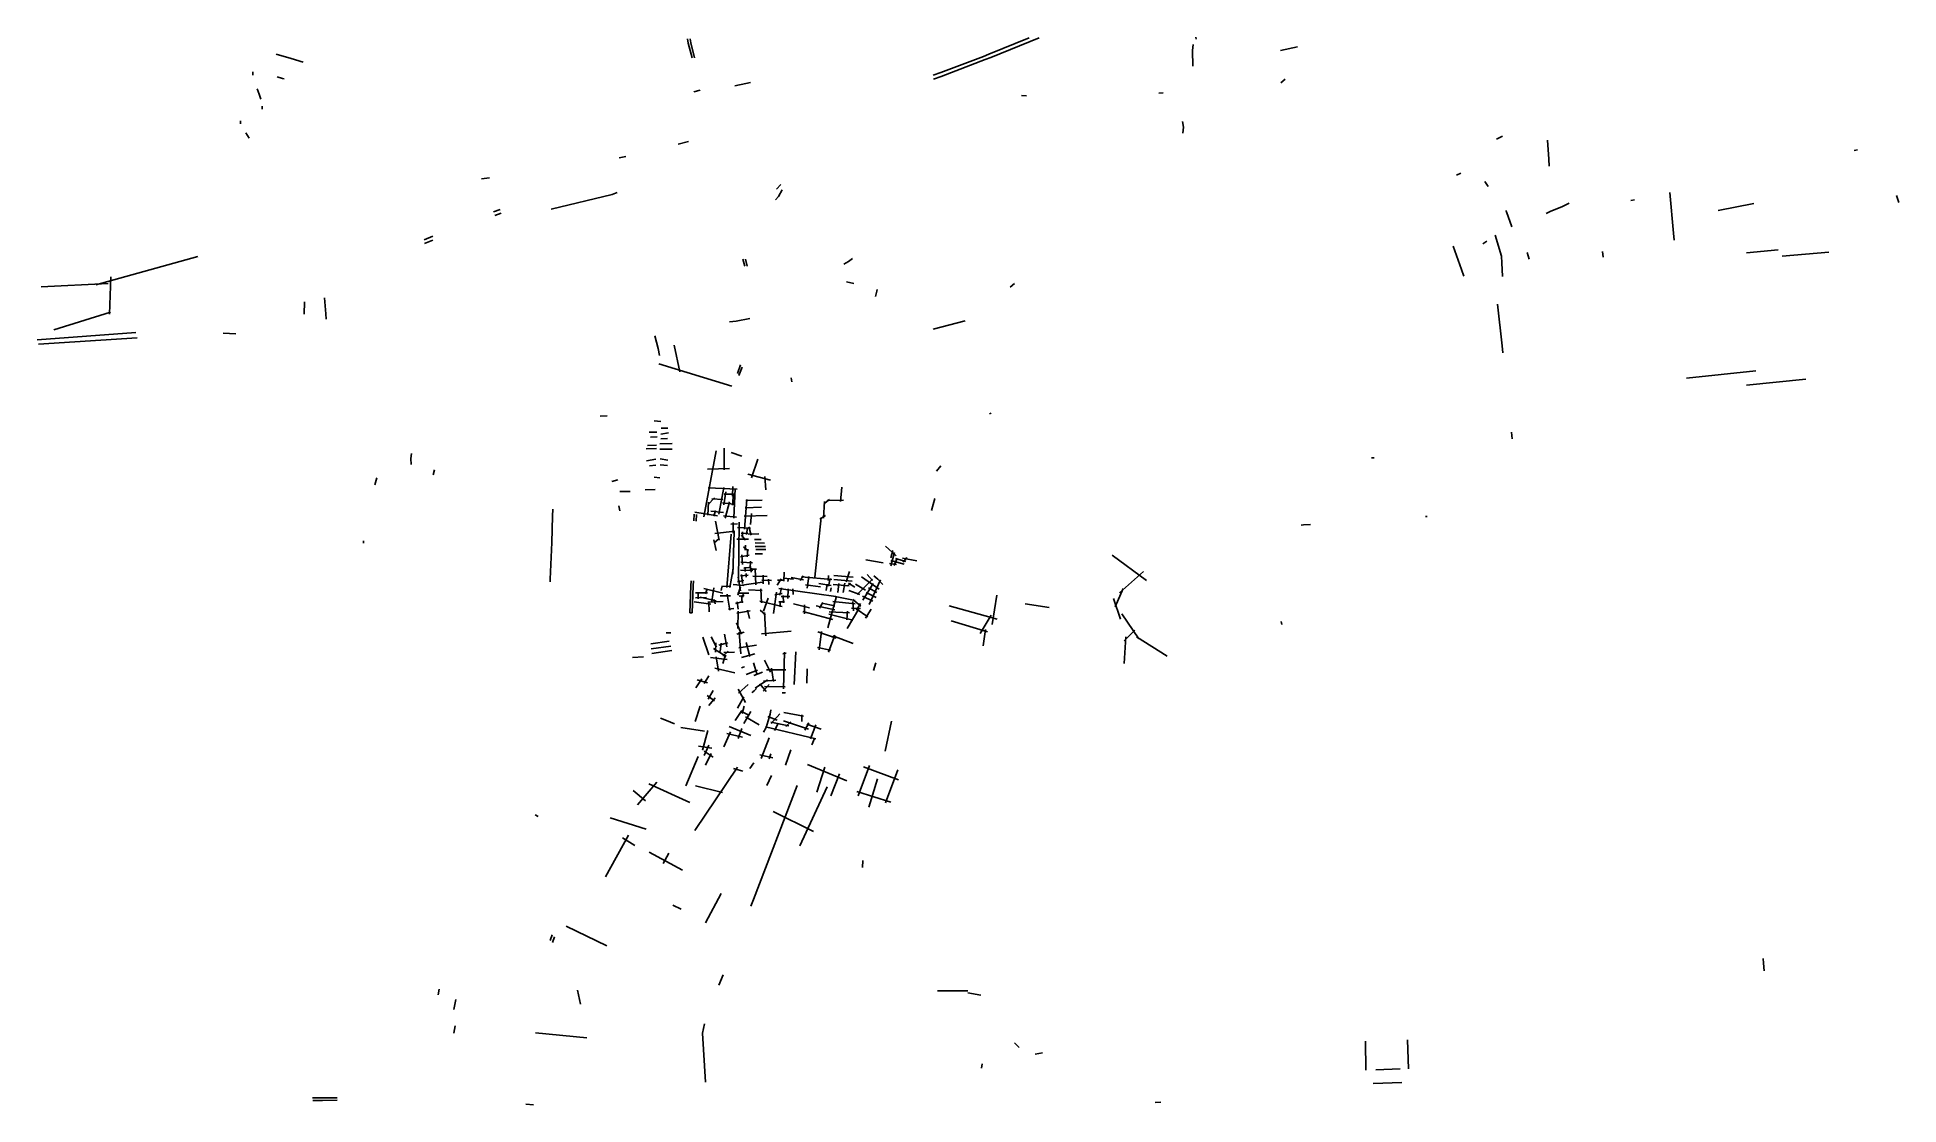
# Model space of a CAD drawing. Header units: inches. Extents: x 8024 to 17106, y 48 to 5257.
import ezdxf

# ---------------------------------------------------------------- set-up
doc = ezdxf.new("R2010")
doc.units = ezdxf.units.IN
doc.header["$MEASUREMENT"] = 0

msp = doc.modelspace()

# ---------------------------------------------------------------- linework, layer by layer
for points in [[(11195.9, 5248.6), (11200.2, 5227)], [(11200.2, 5227), (11219.5, 5156.7)], [(11212.5, 5229.7), (11208.6, 5248.6)], [(11230.5, 5157), (11212.5, 5229.7)], [(12863.5, 5254.1), (12667.2, 5174.1)], [(12677.1, 5158.5), (12912.4, 5254.2)], [(13663, 5221.4), (13660.8, 5192)], [(13660.8, 5192), (13661.2, 5116.1)], [(13677.8, 5247.7), (13677.1, 5256.8)], [(14172, 5209.6), (14089.2, 5191.3)], [(9076.1, 5072.4), (9075.2, 5087.9)], [(9189.7, 5174.7), (9261.9, 5153.3)], [(9261.9, 5153.3), (9321.8, 5135.5)], [(12639.9, 5163), (12432.7, 5084.4)], [(12433.9, 5065.4), (12649.5, 5147.4)], [(12667.2, 5174.1), (12639.9, 5163)], [(12649.5, 5147.4), (12677.1, 5158.5)], [(9105.9, 4978.6), (9097, 5005)], [(9194.1, 5063), (9220.8, 5055.4)], [(9220.8, 5055.4), (9229.2, 5053)], [(11258.8, 4998.4), (11227, 4990.8)], [(11427.3, 5019.3), (11480.6, 5030.7)], [(11480.6, 5030.7), (11504.1, 5035.9)], [(12432.7, 5084.4), (12395.6, 5071.2)], [(12397.4, 5052.1), (12433.9, 5065.4)], [(14112.8, 5051.8), (14090.8, 5034)], [(9114.1, 4954.2), (9105.9, 4978.6)], [(9120.7, 4906), (9121.6, 4921)], [(12826.3, 4971.8), (12849.8, 4971.5)], [(13516.5, 4984.9), (13496.4, 4983.8)], [(9015.6, 4834.6), (9014.6, 4849.1)], [(13610.9, 4845.4), (13617.2, 4817.2)], [(13617.2, 4817.2), (13613.2, 4788.4)], [(9057.5, 4764.5), (9041.6, 4789.8)], [(11150.1, 4735.4), (11201.3, 4748.8)], [(15143.6, 4759.7), (15172.7, 4774.5)], [(15393, 4754.8), (15399.1, 4661.5)], [(10862.4, 4668.1), (10896, 4675.1)], [(15399.1, 4661.5), (15401.3, 4627.6)], [(16905.6, 4707.3), (16888, 4704.5)], [(10191.6, 4566.3), (10230.3, 4570.8)], [(14949.1, 4583), (14970, 4594)], [(15103.1, 4528.8), (15087.1, 4552.7)], [(10829.5, 4489.8), (10531.2, 4418.3)], [(10853.2, 4499.2), (10829.5, 4489.8)], [(11625.1, 4462.7), (11641, 4480.1)], [(11651.4, 4537.6), (11630.1, 4515.6)], [(11641, 4480.1), (11658.9, 4511.7)], [(15817.7, 4464.2), (15799, 4460.1)], [(15989.6, 4499.9), (16007.1, 4300.3)], [(17106.4, 4450.3), (17095.2, 4484.2)], [(10282.1, 4416.7), (10250.3, 4404.6)], [(10255.6, 4387.1), (10287.4, 4399.1)], [(15191.6, 4404.5), (15189, 4411.6)], [(15218.4, 4331.3), (15191.6, 4404.5)], [(15405, 4405.8), (15385.2, 4397)], [(15465.8, 4431.5), (15405, 4405.8)], [(15498, 4447.3), (15465.8, 4431.5)], [(16399.4, 4445.3), (16224.7, 4411.9)], [(9954.2, 4286.6), (9911.8, 4269.1)], [(15137.8, 4291.1), (15168.2, 4187.9)], [(16007.1, 4300.3), (16010.1, 4266)], [(8309.8, 4048.3), (8807.4, 4186.6)], [(9912.4, 4249.6), (9954.3, 4266.7)], [(14931.8, 4238.2), (14972.6, 4123)], [(15095.8, 4261.4), (15076.4, 4249)], [(15168.2, 4187.9), (15169.5, 4155.7)], [(15303.4, 4173.6), (15293.5, 4206)], [(15660.4, 4211.9), (15664.1, 4183.8)], [(15664.1, 4183.8), (15664.2, 4183.1)], [(16363, 4205.6), (16517.6, 4219.8)], [(16536.9, 4188.1), (16764.7, 4207.8)], [(8382.4, 4088.5), (8376.6, 3905.1)], [(11466.6, 4173.5), (11475.3, 4140.6)], [(11486.8, 4139.7), (11479.1, 4173.6)], [(11981.9, 4163.3), (11959.2, 4149.1)], [(12002, 4177.2), (11981.9, 4163.3)], [(14972.6, 4123), (14984, 4090.7)], [(15169.5, 4155.7), (15172.1, 4089.1)], [(8042.5, 4038.8), (8370.1, 4055.6)], [(12008.4, 4054.7), (11972.7, 4063)], [(12119.5, 4017.2), (12113, 3992.6)], [(12121.6, 4025.4), (12119.5, 4017.2)], [(12791.2, 4054.8), (12771.3, 4037.7)], [(8381.8, 3916.1), (8104.5, 3829.6)], [(9327, 3965.9), (9326.5, 3905.1)], [(9431, 3907.8), (9424.8, 3985.1)], [(9433.5, 3881.5), (9431, 3907.8)], [(15171.2, 3750.8), (15148.6, 3953.9)], [(8023.6, 3779.8), (8504.7, 3816.3)], [(11433.8, 3872), (11400.5, 3868.3)], [(11500.1, 3884.4), (11433.8, 3872)], [(12394.7, 3832.3), (12550.6, 3872.8)], [(8029.4, 3759.1), (8511.9, 3790.9)], [(8930.3, 3813.3), (8992.5, 3809.2)], [(11037.7, 3800.2), (11053.5, 3738.7)], [(11053.5, 3738.7), (11060.5, 3703.4)], [(11158.7, 3624.3), (11132.1, 3753.8)], [(15175, 3717.2), (15171.2, 3750.8)], [(11056.3, 3663.2), (11412.7, 3553.9)], [(11454.3, 3659), (11439.5, 3616.2)], [(11447.3, 3605.9), (11462.9, 3647.4)], [(11702.8, 3595.2), (11705.1, 3576.3)], [(16071.3, 3593.5), (16409.4, 3628.8)], [(16653.1, 3588.8), (16362.9, 3559.6)], [(10770.9, 3407.7), (10804.7, 3410)], [(11032.9, 3385.6), (11065.8, 3382)], [(12670.2, 3419.9), (12677.6, 3422.6)], [(11047.5, 3330.7), (11008.5, 3329.2)], [(11047.8, 3307.5), (11015.2, 3306.3)], [(11061, 3273.5), (11121.2, 3274)], [(11066.7, 3320.3), (11102.9, 3326.4)], [(11066.9, 3296.7), (11098.5, 3299.6)], [(11067.9, 3348.9), (11099.8, 3348.7)], [(15219.6, 3296.8), (15216.9, 3330.5)], [(9850.4, 3226), (9847.2, 3200.7)], [(9847.2, 3200.7), (9847.6, 3171.4)], [(11044.3, 3251), (10994.3, 3247.8)], [(11042.4, 3198.7), (10996.3, 3190.4)], [(11045, 3266), (11000.5, 3264.3)], [(11060.8, 3246.6), (11121.2, 3247.4)], [(11062.8, 3199.5), (11101.2, 3193.6)], [(11336.2, 3239.6), (11275.3, 2916.5)], [(11375.5, 3252.4), (11374.9, 3146.2)], [(11461.2, 3212.8), (11409.5, 3230)], [(11539.8, 3198.4), (11509.1, 3106.7)], [(14533, 3204.5), (14546.4, 3203.9)], [(9670.9, 3072.9), (9680.3, 3106.8)], [(9956.1, 3121.7), (9962.5, 3146.2)], [(10856.8, 3096.6), (10826.8, 3089.8)], [(11042.1, 3168.7), (11010.8, 3165.2)], [(11061.1, 3107.6), (11034, 3109.6)], [(11062.8, 3171.2), (11098.2, 3167.7)], [(11293.8, 3149.3), (11402, 3152.3)], [(11490, 3124.6), (11601.6, 3096.3)], [(11573.2, 3114.1), (11578.6, 3048.5)], [(12411.1, 3139.8), (12432.7, 3165.9)], [(10916.3, 3040.8), (10866.4, 3039.7)], [(11038.8, 3050.9), (10990.6, 3048.1)], [(11327.7, 3009.7), (11295.6, 2975.4)], [(11297.8, 3058.8), (11438.7, 3051.5)], [(11314.4, 3004.1), (11369, 3000.7)], [(11348.6, 2929.3), (11373.3, 3060.4)], [(11383.6, 3038.1), (11373.6, 2974.6)], [(11375.2, 3028.1), (11424, 3027.3)], [(11417.1, 3064.6), (11415.6, 3018.1)], [(11420.7, 3030.4), (11416.6, 2974.2)], [(11422.9, 2910.4), (11428.7, 3055.4)], [(11473.7, 2856.8), (11486.5, 3002.1)], [(11480.5, 2996.8), (11560.3, 2998.7)], [(11861.2, 2979.6), (11888.9, 3001.3)], [(11878.1, 2996.1), (11957.7, 2998.5)], [(11942.6, 2991.5), (11948.8, 3062.2)], [(12386.9, 2948.5), (12403.6, 3007.1)], [(10537.9, 2919.7), (10534.6, 2791.9)], [(10538.7, 2953.6), (10537.9, 2919.7)], [(10866.3, 2945.6), (10860.6, 2970)], [(11228.5, 2929.9), (11227.7, 2897)], [(11231.7, 2940), (11342.1, 2921.6)], [(11238.6, 2895), (11240.3, 2929)], [(11299.5, 2988.9), (11295.8, 2925.5)], [(11309.4, 2943.9), (11371.7, 2938.1)], [(11325.5, 2919.6), (11332.9, 2947.7)], [(11366.7, 2984.6), (11420.6, 2979.2)], [(11371.3, 2921.6), (11434.8, 2915.8)], [(11400.6, 2990), (11379.8, 2910)], [(11472.3, 2920.1), (11584.5, 2923.2)], [(11478.5, 2961.3), (11558.1, 2963.5)], [(11508.3, 2933), (11503.2, 2879.2)], [(11817.4, 2623.1), (11847.9, 2913.8)], [(11841.5, 2905.6), (11869.4, 2924)], [(11859.9, 2910), (11865.4, 2991.1)], [(14797.7, 2917.8), (14805.4, 2918.2)], [(11330.5, 2835.8), (11427.7, 2846.6)], [(11333.5, 2896.3), (11350.9, 2802.8)], [(11388.6, 2572.6), (11409.2, 2832.5)], [(11407, 2881), (11439.8, 2883.1)], [(11417.2, 2636.8), (11424.5, 2843.9)], [(11419.9, 2836.6), (11419.9, 2889.2)], [(11439.5, 2864.8), (11503.3, 2861.8)], [(11449.2, 2891.4), (11445.4, 2604.5)], [(11458.7, 2835), (11491.4, 2837.4)], [(11459.4, 2827.7), (11479.6, 2802.8)], [(11464.9, 2843.5), (11464.4, 2816.5)], [(11485, 2830.5), (11489.5, 2865.6)], [(11493.1, 2832.4), (11545, 2834.3)], [(11495.7, 2867.9), (11506.3, 2828.1)], [(14191.3, 2876.6), (14202.7, 2877.5)], [(14202.7, 2877.5), (14236.6, 2880.2)], [(9615, 2799.2), (9615.9, 2787.6)], [(10534.6, 2791.9), (10526.7, 2612.1)], [(11324.2, 2805.4), (11336.1, 2752.8)], [(11350.9, 2811), (11324.9, 2788)], [(11437.4, 2807.3), (11493.5, 2808)], [(11454.8, 2721.6), (11497, 2729.7)], [(11464.5, 2685.1), (11460.7, 2730.8)], [(11470.3, 2770.1), (11494.6, 2748.7)], [(11478.6, 2779.2), (11476.9, 2754.2)], [(11491, 2759.2), (11487.2, 2721.6)], [(11522.6, 2806.3), (11555.5, 2805.6)], [(11526.8, 2772.9), (11577.5, 2772.9)], [(11527.1, 2790.2), (11572.5, 2788.3)], [(11527.1, 2735.6), (11562.8, 2737)], [(11529.7, 2757.6), (11578.9, 2757.8)], [(12162.1, 2773.1), (12214.5, 2726.5)], [(12188.3, 2717.5), (12198.8, 2753.2)], [(12206.4, 2743), (12188.7, 2677.8)], [(13268.8, 2729.6), (13435.6, 2606.1)], [(11403.3, 2572.6), (11418.8, 2662.4)], [(11454.8, 2657.2), (11514.6, 2654.6)], [(11513.1, 2692), (11455.8, 2695.1)], [(11464.9, 2591.1), (11460.6, 2635.8)], [(11471.2, 2666.3), (11506.8, 2671)], [(11478.5, 2650.1), (11478.5, 2671)], [(11482.1, 2623.1), (11482.1, 2640.5)], [(11500.4, 2661.7), (11533.2, 2661.2)], [(11501.8, 2666.8), (11503.5, 2700.3)], [(11508.9, 2666.8), (11506.6, 2647.5)], [(11526.1, 2665.5), (11529.6, 2584.6)], [(11667.8, 2647.3), (11667, 2603.7)], [(11986, 2650.7), (11971, 2600)], [(12066.9, 2707.8), (12150.6, 2692.1)], [(12072.4, 2635.4), (12098.9, 2606.2)], [(12181.4, 2688.6), (12215.7, 2684.2)], [(12189.1, 2703.5), (12254.3, 2685.8)], [(12205.2, 2679.4), (12219.7, 2714.4)], [(12211.2, 2712.8), (12261.2, 2698.7)], [(12245.9, 2715.2), (12315.5, 2701.9)], [(12247.9, 2695.9), (12267.2, 2719.2)], [(13303.6, 2545.8), (13421.2, 2649.6)], [(10526.7, 2612.1), (10526.1, 2600.1)], [(11213.3, 2580.4), (11207.4, 2448.3)], [(11215, 2605.1), (11213.3, 2580.4)], [(11219.2, 2449.1), (11224.7, 2579.5)], [(11224.7, 2579.5), (11225.8, 2605.4)], [(11235.3, 2546.5), (11294.5, 2546.5)], [(11247.9, 2549.3), (11249.1, 2516.3)], [(11276.1, 2567.6), (11369, 2543.8)], [(11292.2, 2566.3), (11283.9, 2541.5)], [(11314.9, 2505.3), (11324.3, 2570.8)], [(11361.4, 2557), (11364.3, 2573.6)], [(11363, 2577.7), (11407.3, 2578.7)], [(11418.4, 2586.4), (11472, 2582.2)], [(11439.7, 2599.3), (11471.7, 2606.1)], [(11440.7, 2543.8), (11496.4, 2544.9)], [(11455, 2574.7), (11442.1, 2534.6)], [(11444.3, 2622.7), (11455.7, 2556.1)], [(11452.4, 2581.7), (11561.8, 2597.6)], [(11454.5, 2629.2), (11491.7, 2632.9)], [(11468.4, 2548), (11466.9, 2524.1)], [(11493.7, 2560.2), (11559.9, 2558.1)], [(11515.1, 2627.7), (11585.5, 2625.9)], [(11553.7, 2565.8), (11556.8, 2497.1)], [(11558.8, 2607.6), (11606.6, 2606.8)], [(11566.2, 2631.6), (11565.1, 2589.5)], [(11590.8, 2612.9), (11593.3, 2586.6)], [(11616, 2445.1), (11630.4, 2548.6)], [(11634.6, 2583.5), (11652.8, 2614.2)], [(11635.6, 2607.6), (11669.1, 2607.4)], [(11642.7, 2567.3), (11920.2, 2528)], [(11646.3, 2534.8), (11655.5, 2569.7)], [(11664.1, 2617.8), (11712.9, 2612.3)], [(11687.1, 2565.3), (11685.8, 2518.9)], [(11688.5, 2618.4), (11686.6, 2600.9)], [(11702.1, 2621.1), (11762.6, 2609)], [(11709.9, 2565), (11711.4, 2537.6)], [(11746.1, 2606.8), (11760.7, 2629.3)], [(11752.3, 2624.8), (11900.5, 2610.5)], [(11771.7, 2584.7), (11844.6, 2575.1)], [(11788.2, 2626.1), (11780.3, 2568.7)], [(11837, 2592.3), (11896.6, 2581.5)], [(11877.4, 2587.7), (11872.5, 2557.9)], [(11884.3, 2630.2), (11882.1, 2605.9)], [(11893.1, 2615.7), (11884.5, 2578.8)], [(11896.6, 2570.9), (11894.6, 2552.9)], [(11906.3, 2587.5), (11985, 2579.9)], [(11911.1, 2630.5), (12005.2, 2622.1)], [(11911.1, 2611), (11999.3, 2603.7)], [(11934.1, 2591.4), (11930.1, 2547.4)], [(11963.4, 2593.1), (11956, 2547.2)], [(11975, 2578.6), (11991.7, 2594)], [(11981.7, 2593.4), (12013.2, 2573.2)], [(11983.5, 2556.8), (12037.4, 2538.6)], [(12015.3, 2588.4), (12064.5, 2558.9)], [(12024.9, 2538.1), (12099.4, 2613.3)], [(12045.9, 2624), (12131.2, 2563.2)], [(12051.5, 2511), (12102.1, 2591.1)], [(12068.4, 2548.1), (12116.2, 2523.8)], [(12079.8, 2569.7), (12120.1, 2547.9)], [(12137.8, 2609.7), (12083.4, 2489.1)], [(12124.7, 2613.5), (12106, 2628.7)], [(12150.2, 2587.4), (12124.7, 2613.5)], [(13283.1, 2477.6), (13321.8, 2567.8)], [(11229.6, 2501.4), (11310.1, 2491.1)], [(11235.7, 2521.3), (11288.7, 2523.2)], [(11258.5, 2525.5), (11336.7, 2506.4)], [(11295.6, 2499.8), (11370.1, 2503.5)], [(11300.9, 2502.5), (11302.3, 2453.5)], [(11325.9, 2513.1), (11331.8, 2492.9)], [(11355.7, 2530.7), (11406.6, 2532.1)], [(11390.3, 2538.8), (11402.5, 2462)], [(11422.6, 2470.4), (11396.4, 2466.6)], [(11429.9, 2494.2), (11468.5, 2503.8)], [(11436.5, 2447.6), (11501.6, 2458.2)], [(11439.4, 2501.5), (11443, 2465.8)], [(11444, 2456.1), (11442.1, 2371.3)], [(11449.1, 2529.1), (11472.6, 2532.3)], [(11459.5, 2533.6), (11463.4, 2497.6)], [(11488.5, 2461.4), (11499.2, 2420.9)], [(11658.6, 2479.4), (11548.8, 2504.8)], [(11550.9, 2462.2), (11577.5, 2439.4)], [(11567.3, 2456.9), (11590.6, 2519.4)], [(11622.4, 2536.6), (11658.6, 2542.2)], [(11670.4, 2501.5), (11642.7, 2502)], [(11648.3, 2505.3), (11648.9, 2477.9)], [(11695.8, 2528.1), (11653.5, 2527.6)], [(11663.2, 2533), (11664.5, 2497.4)], [(11792, 2473), (11713.2, 2491.8)], [(11904.8, 2416.6), (11759.7, 2454.6)], [(11766.6, 2443.5), (11767.9, 2487.2)], [(11824.6, 2482.8), (11915.2, 2462.7)], [(11856.4, 2499.4), (11841.1, 2470.9)], [(11851.6, 2496.1), (11915, 2482.1)], [(11880.6, 2375.8), (11923.1, 2530.1)], [(11887.2, 2453.8), (11986.5, 2448.7)], [(11905.3, 2504.2), (12013.7, 2492.7)], [(12014.5, 2508.7), (11908.6, 2530.1)], [(11977.6, 2456.9), (11973.5, 2413.6)], [(11974.7, 2371.8), (12032.4, 2468.7)], [(11996.4, 2471.7), (12039.8, 2469.2)], [(12002.3, 2504.2), (12006.6, 2457.9)], [(12041.8, 2481.4), (12003.5, 2513.8)], [(12019.4, 2467.9), (12075.5, 2428.4)], [(12020.4, 2460.8), (12040, 2493.4)], [(12050.7, 2530.2), (12100.9, 2505.8)], [(12064.7, 2422.6), (12092.1, 2466.3)], [(12706.7, 2417.3), (12473.5, 2482.6)], [(12706.3, 2533.9), (12683.1, 2391)], [(12843.5, 2492.4), (12960.8, 2474.5)], [(13308.9, 2417.7), (13274.8, 2517.8)], [(11219.2, 2449.1), (11207.4, 2448.3)], [(11434.7, 2399.3), (11460.2, 2343.9)], [(11572.8, 2449.5), (11578.3, 2335.7)], [(11886.2, 2441.6), (12002.5, 2413.1)], [(12483, 2410.1), (12660.4, 2356.1)], [(12677.7, 2437.7), (12625.1, 2347.5)], [(12650.9, 2367), (12638.2, 2287.6)], [(13315.7, 2443.8), (13398.2, 2321.1)], [(13379.3, 2364.2), (13326.6, 2311.1)], [(14093.4, 2405.8), (14095.6, 2391)], [(11017.1, 2297.1), (11106.4, 2310.4)], [(11018.9, 2273.2), (11115.7, 2285.6)], [(11091.7, 2350.7), (11115.5, 2350.5)], [(11271.6, 2329.7), (11299.7, 2243.8)], [(11311.4, 2331.4), (11338.6, 2281)], [(11322.5, 2275), (11384.4, 2234.7)], [(11334.3, 2302.2), (11333.1, 2255.9)], [(11348.8, 2290.2), (11393, 2302.1)], [(11361.1, 2300.4), (11355.6, 2259.3)], [(11376.8, 2343.7), (11387.9, 2282.2)], [(11437.1, 2344.1), (11472.1, 2354.2)], [(11446.4, 2278.4), (11533, 2291.5)], [(11449, 2354.2), (11457.1, 2248.3)], [(11482.1, 2303.8), (11500.3, 2236)], [(11557.2, 2345.8), (11701.5, 2358.9)], [(11893.5, 2265.7), (11831.2, 2279.9)], [(11832.5, 2355.3), (11922.2, 2324.5)], [(11838.6, 2268.3), (11850.1, 2357.4)], [(11915.4, 2339), (11883.5, 2255.9)], [(12003.9, 2298.6), (11906, 2335.9)], [(13334.7, 2331.5), (13327.1, 2201.1)], [(13387.8, 2330.6), (13536.2, 2236.3)], [(10927.2, 2230.9), (10982.3, 2234.3)], [(11021.9, 2250.3), (11119.9, 2265)], [(11308.9, 2230.1), (11389.1, 2221.6)], [(11336.5, 2234.3), (11347.9, 2164.3)], [(11382.3, 2244.1), (11368.3, 2201.2)], [(11369.1, 2236.9), (11394.2, 2261.9)], [(11373, 2255.5), (11425.2, 2256.4)], [(11459.2, 2231.3), (11525.4, 2247.8)], [(11459.3, 2180.5), (11463.9, 2181.8)], [(11463.9, 2181.8), (11468.4, 2183.1)], [(11468.4, 2183.1), (11474.6, 2184.8)], [(11517.9, 2204.1), (11536.8, 2145.7)], [(11572.3, 2217.1), (11601.8, 2159.6)], [(11661.2, 2248.1), (11678, 2252.2)], [(11669.3, 2256.8), (11665, 2077.1)], [(11724.5, 2257.7), (11716.7, 2099)], [(12116, 2204.1), (12103.7, 2167.6)], [(11237, 2083.2), (11265.6, 2126.6)], [(11244.2, 2121.5), (11293.2, 2106.8)], [(11278.2, 2103.8), (11300.2, 2140.5)], [(11330.1, 2178.8), (11427.7, 2155.4)], [(11444.6, 2056.2), (11491.7, 2098.5)], [(11483.1, 2147.4), (11538.6, 2169.3)], [(11519.7, 2142.7), (11562.6, 2159)], [(11586, 2122), (11526, 2080.4)], [(11549.7, 2101.4), (11580.3, 2064.5)], [(11566.1, 2067.1), (11594.4, 2098.4)], [(11566.6, 2115.8), (11627.6, 2119.3)], [(11572.1, 2089.8), (11672.7, 2087.3)], [(11582.6, 2169.7), (11676, 2170.1)], [(11606.4, 2177.9), (11615.5, 2113.7)], [(11778.3, 2105.5), (11780.9, 2176)], [(11291.9, 2045), (11327.7, 2019.6)], [(11321.6, 2069.5), (11297.5, 2026.6)], [(11330.8, 2033.2), (11299.7, 1996)], [(11439.9, 1983.5), (11470.7, 2038.6)], [(11443.3, 2075.4), (11478.8, 2011.7)], [(11511.2, 2058.6), (11515.1, 2062.4)], [(11515.1, 2062.4), (11521.6, 2068.3)], [(11521.6, 2068.3), (11525.2, 2071.6)], [(11525.2, 2071.6), (11530.3, 2076.3)], [(11530.3, 2076.3), (11533.1, 2079)], [(11661.2, 2057.4), (11658.9, 2057.5)], [(11672.3, 2057.6), (11661.2, 2057.4)], [(11674.9, 2057.1), (11672.3, 2057.6)], [(11093.5, 1922.9), (11064.3, 1934.9)], [(11133, 1906.6), (11093.5, 1922.9)], [(11233.7, 1917.8), (11258.6, 1992.5)], [(11462, 1971.6), (11429.2, 1923.9)], [(11455.9, 1969.4), (11499.2, 1947.5)], [(11462.9, 1957.6), (11472.5, 1992.5)], [(11470.8, 1908.6), (11505.8, 1967.6)], [(11480, 1941.7), (11546.6, 1901.9)], [(11600.3, 1953.9), (11580.3, 1889.4)], [(11588, 1942.8), (11634.6, 1924.3)], [(11602.7, 1975.1), (11600.3, 1953.9)], [(11690.7, 1896.7), (11602.7, 1914.8)], [(11604, 1907.9), (11646.2, 1956.2)], [(11620.3, 1874.7), (11639.3, 1909.2)], [(11786, 1881.6), (11665.2, 1921.3)], [(11665.7, 1962.6), (11761.9, 1943.7)], [(11700.2, 1916.5), (11676.9, 1893.7)], [(11753.7, 1951.4), (11754.5, 1918.7)], [(11789, 1912.6), (11768.8, 1876)], [(12192.3, 1920), (12161.2, 1774.2)], [(11163.2, 1889.6), (11278.6, 1871.3)], [(11295.8, 1874.2), (11269.4, 1777.8)], [(11373.2, 1794), (11406.5, 1868.4)], [(11388.5, 1860.5), (11465.1, 1841.7)], [(11399.9, 1893.7), (11505.3, 1849.6)], [(11443.2, 1836), (11462, 1884.1)], [(11556.1, 1737.9), (11594.6, 1838.1)], [(11572.3, 1875.2), (11567.1, 1866.1)], [(11575.3, 1880.5), (11572.3, 1875.2)], [(11580.3, 1889.4), (11575.3, 1880.5)], [(11822.3, 1833.7), (11576.8, 1892.4)], [(11779.1, 1905.3), (11848.6, 1881.6)], [(11821.8, 1902.7), (11796.4, 1834.2)], [(11803.8, 1805.2), (11815.9, 1834.9)], [(11248.4, 1747.2), (11188.9, 1605)], [(11249.3, 1797.9), (11315.2, 1787.4)], [(11300.6, 1802.7), (11277.7, 1752.7)], [(11277.7, 1774.3), (11320.8, 1743.7)], [(11312.4, 1762.5), (11284.7, 1705.6)], [(11548.8, 1755.1), (11611.9, 1741.3)], [(11602.7, 1761), (11594.6, 1735.4)], [(11673.8, 1705), (11700.6, 1780.6)], [(11441, 1694.8), (11232.2, 1386.5)], [(11466.6, 1676.4), (11420.1, 1688.3)], [(11500.8, 1689), (11519.8, 1716.2)], [(11605.6, 1655.6), (11583.4, 1606.3)], [(11781.2, 1707.8), (11973.5, 1629.1)], [(11826.7, 1572.8), (11866.8, 1695.2)], [(11938.4, 1662.4), (11896.5, 1556.2)], [(12084.9, 1703.5), (12028.7, 1555)], [(12054.6, 1697), (12225.6, 1632.9)], [(12081.3, 1501), (12123.2, 1639.3)], [(12162.8, 1521.2), (12222, 1682.6)], [(10930.6, 1582.1), (10991.9, 1531)], [(10952.7, 1511.2), (11047.4, 1622.1)], [(11007.3, 1613.8), (11208.3, 1523.1)], [(11234.8, 1605.1), (11367.6, 1572.3)], [(11518.2, 1049.5), (11732.1, 1606.8)], [(11877, 1599.2), (11744.8, 1311)], [(12022.2, 1577.4), (12188.8, 1524)], [(10468.3, 1454.2), (10452.3, 1463.2)], [(11615, 1478.7), (11811.5, 1381.1)], [(10796.2, 1160), (10908.5, 1363.7)], [(10819.3, 1448), (10995.4, 1392.6)], [(10879.3, 1350.9), (10939.7, 1312.6)], [(11009.2, 1280), (11172.4, 1192.4)], [(11077.2, 1225.3), (11105.3, 1276.4)], [(12051.2, 1239.7), (12049.7, 1205.8)], [(11165.4, 1003), (11125.3, 1023)], [(11284.3, 936.6), (11359.8, 1079.8)], [(11506, 1017.9), (11518.2, 1049.5)], [(10604.3, 919.5), (10803.4, 823.1)], [(10536.4, 878.1), (10527, 850.5)], [(10537.3, 840), (10547.1, 868.3)], [(16445.3, 761.3), (16446.7, 738.9)], [(16446.7, 738.9), (16449.7, 702.2)], [(11348.6, 631.6), (11370.1, 682.4)], [(9983.9, 612.7), (9979.1, 585.5)], [(10056.9, 513.1), (10066.7, 562.4)], [(10660.2, 608.1), (10674.2, 539.4)], [(12416.9, 604.9), (12563.8, 604.5)], [(12627.3, 582.8), (12563.8, 594.4)], [(10055.5, 397.3), (10062.9, 432.7)], [(10704.9, 375.7), (10454.9, 399.5)], [(11279.2, 443.5), (11270.3, 398.1)], [(11270.3, 398.1), (11283.6, 158.5)], [(14709.3, 365.8), (14713.8, 224.3)], [(12814.6, 327.2), (12791.7, 350.8)], [(12928.6, 301), (12892, 295.8)], [(14505.7, 217.4), (14503.7, 357.9)], [(12631.6, 227.4), (12633.6, 248.9)], [(14554.3, 218.8), (14673.6, 222.9)], [(14541.8, 152.6), (14682.3, 157.7)], [(9415.1, 81.7), (9366.1, 81.6)], [(9368.9, 69.6), (9415.5, 69.9)], [(9487.5, 82), (9415.1, 81.7)], [(9415.5, 69.9), (9487.5, 70.3)], [(10444.3, 48.4), (10408.1, 52.1)], [(13477.9, 59), (13505.8, 60.4)]]:
    msp.add_lwpolyline(points)

doc.saveas('drawing.dxf')
